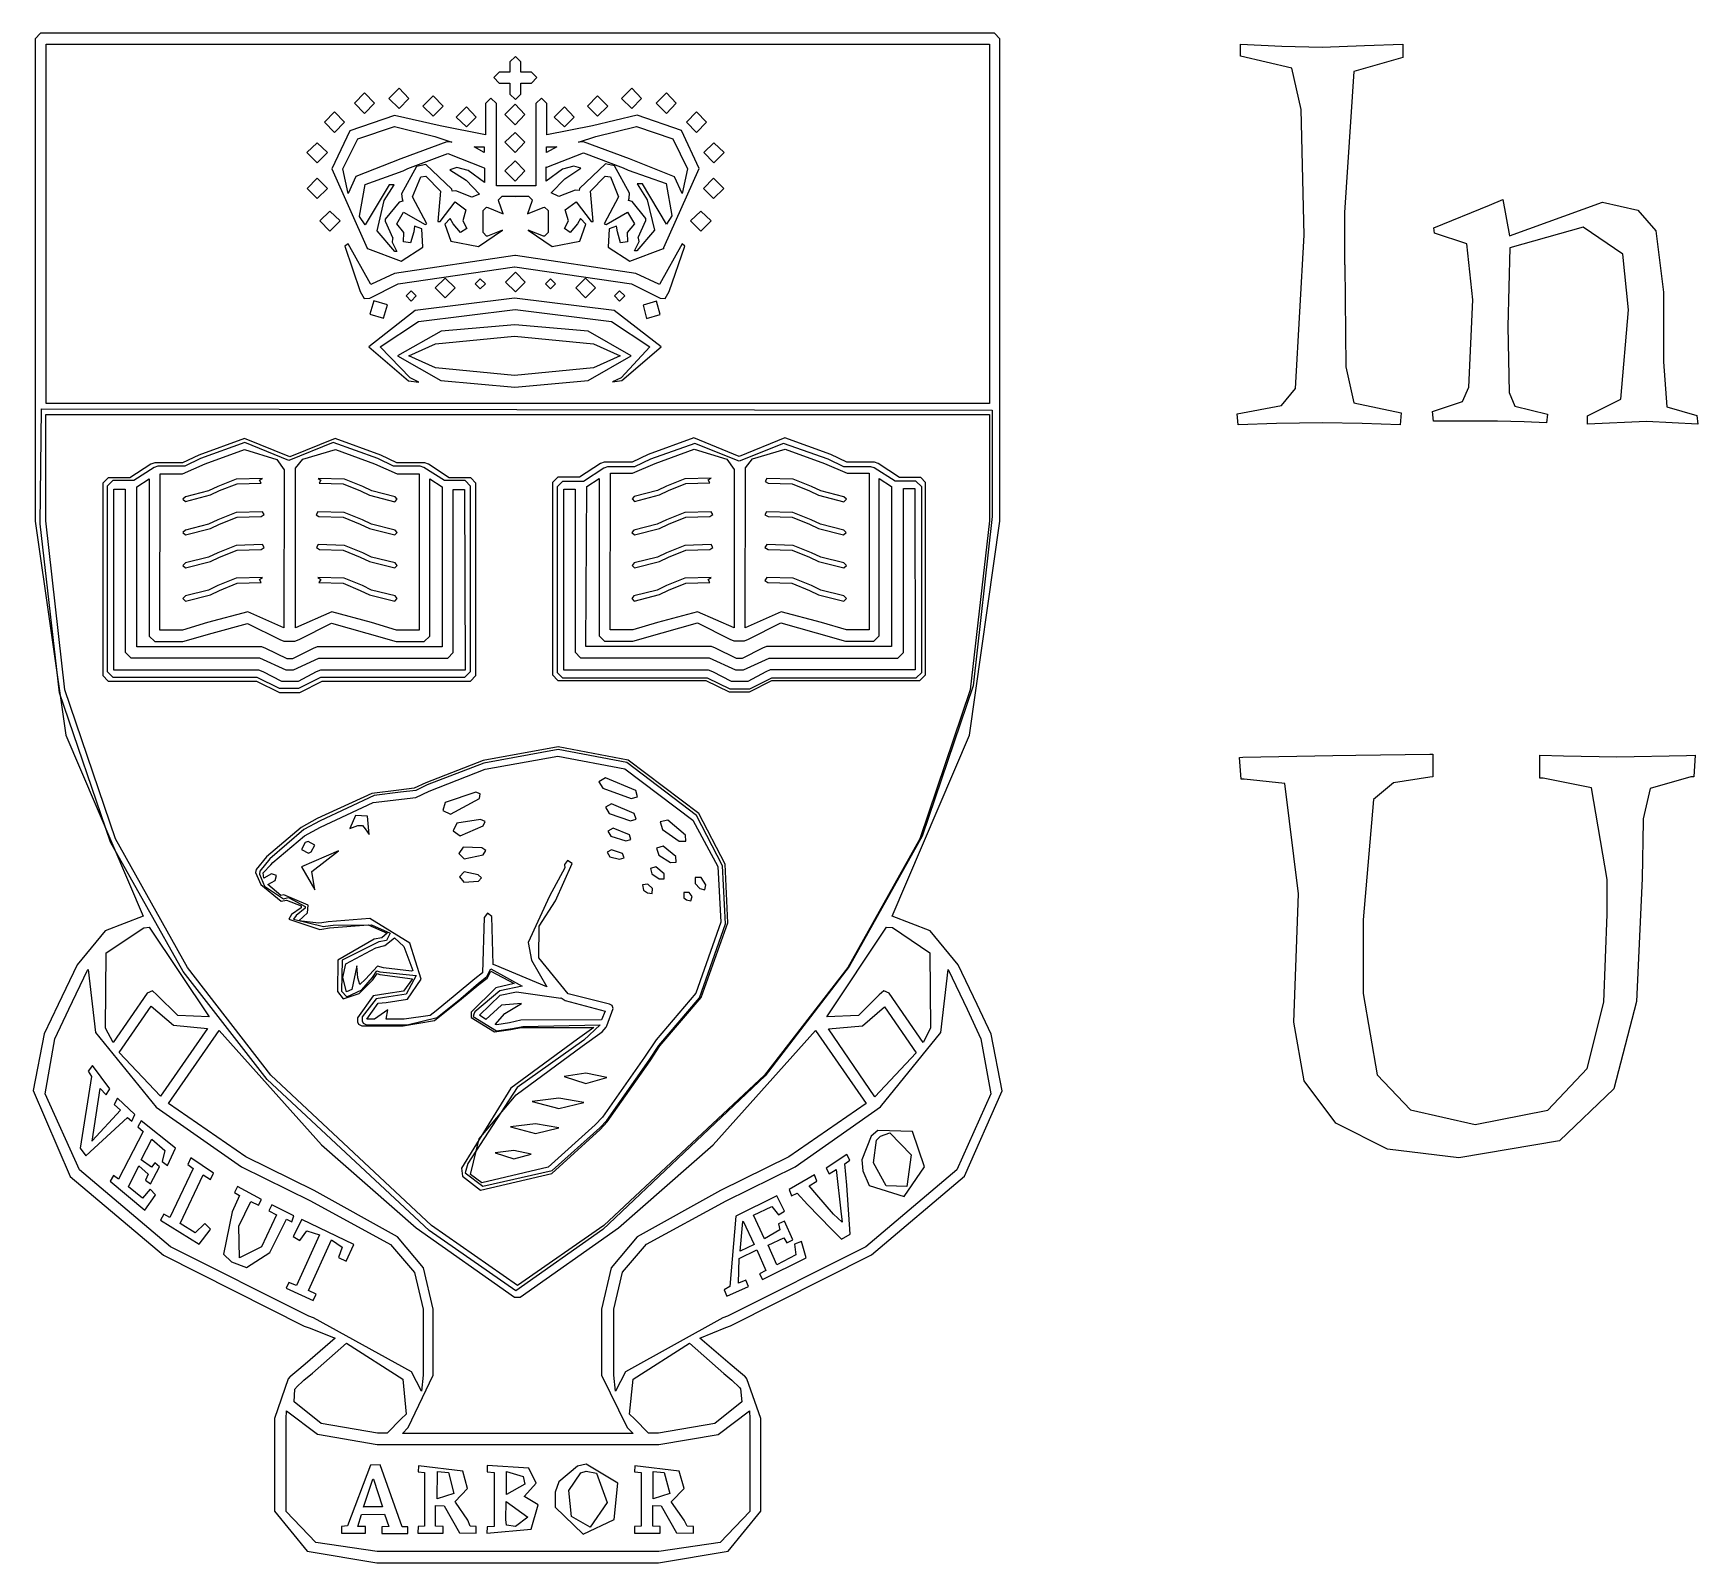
# Model space of a CAD drawing. Extents: x 0.2 to 81, y 0.5 to 18.6.
# Drawn here: x 0.19 to 13.23, y 0.48 to 12.46 of the extents above; entities that cross this region are included whole.
import ezdxf

# ---------------------------------------------------------------- set-up
doc = ezdxf.new("R2010")
doc.units = 0

msp = doc.modelspace()

# ---------------------------------------------------------------- linework, layer by layer
at = {"layer": 'Layer 1', "color": 7}
for points in [[(7.698572, 4.621231), (7.589563, 4.85327), (7.440603, 5.162832), (7.219875, 5.429763), (6.921756, 5.544096), (7.52818, 6.963849), (7.767099, 8.639188), (7.767099, 12.41955), (7.724236, 12.462412), (3.990176, 12.462412), (3.987266, 12.462412), (0.250031, 12.462412), (0.207168, 12.41955), (0.207168, 8.639453), (0.446087, 6.962823), (1.052511, 5.544361), (0.755947, 5.430028), (0.536574, 5.163097), (0.387614, 4.853535), (0.278606, 4.624141), (0.192319, 4.179245), (0.48207, 3.506542), (1.213278, 2.888245), (2.31616, 2.33444), (2.353466, 2.320152), (2.55693, 2.239984), (2.32198, 2.036519), (2.256364, 1.981751), (2.210591, 1.941534), (2.20477, 1.938624), (2.190483, 1.921426), (2.081474, 1.608953), (2.081474, 0.883996), (2.337657, 0.570167), (2.883955, 0.479978), (5.090842, 0.479978), (5.637139, 0.570267), (5.893322, 0.883996), (5.893322, 1.608953), (5.784314, 1.921426), (5.770026, 1.938624), (5.764205, 1.941534), (5.718432, 1.981751), (5.652551, 2.036255), (5.414691, 2.239719), (5.618155, 2.322798), (5.655462, 2.337086), (6.759533, 2.893074), (7.489551, 3.509188), (7.784363, 4.17812), (7.698572, 4.621231), (7.698572, 4.621231)], [(0.293158, 12.376423), (7.684284, 12.376423), (7.684284, 9.562054), (0.293158, 9.562054), (0.293158, 12.376423), (0.293158, 12.376423)], [(3.843862, 12.072682), (3.926941, 12.072682), (3.926941, 11.986692), (3.969803, 11.94383), (4.012666, 11.986692), (4.012666, 12.072682), (4.095745, 12.072682), (4.138607, 12.115544), (4.095745, 12.158407), (4.012666, 12.158407), (4.012666, 12.238575), (3.969803, 12.281438), (3.926941, 12.238575), (3.926941, 12.158407), (3.843862, 12.158407), (3.800999, 12.115544), (3.843862, 12.072682), (3.843862, 12.072682)], [(10.470078, 10.648431), (10.478545, 9.848862), (10.539002, 9.567279), (10.911403, 9.487706), (10.902936, 9.395895), (10.604751, 9.404362), (10.295189, 9.410183), (9.934033, 9.404362), (9.633202, 9.395895), (9.627382, 9.481885), (9.973357, 9.545286), (10.082994, 9.679528), (10.151785, 10.880471), (10.128766, 11.866307), (10.054319, 12.189131), (9.653046, 12.281967), (9.653046, 12.376423), (9.976896, 12.362136), (10.292279, 12.353669), (10.624595, 12.367956), (10.925426, 12.376423), (10.925426, 12.273236), (10.541516, 12.164227), (10.466903, 11.058006), (10.466903, 10.648167), (10.470078, 10.648431), (10.470078, 10.648431)], [(3.058844, 11.872128), (3.136102, 11.952296), (3.058844, 12.032465), (2.978675, 11.952296), (3.058844, 11.872128), (3.058844, 11.872128)], [(4.881556, 11.872128), (4.958815, 11.952296), (4.881556, 12.032465), (4.801388, 11.952296), (4.881556, 11.872128), (4.881556, 11.872128)], [(2.809342, 10.780194), (2.809342, 10.780194), (2.812253, 10.774373), (2.812253, 10.777283), (3.076042, 10.677006), (3.24511, 10.786015), (3.236644, 10.929419), (3.179229, 10.952437), (3.173409, 10.906664), (3.147744, 10.820675), (3.09324, 10.829142), (3.09615, 10.900844), (3.039926, 10.97033), (3.09324, 11.061445), (3.262308, 10.964079), (3.276596, 10.9699), (3.164942, 11.182095), (3.227913, 11.336876), (3.268129, 11.342697), (3.382694, 11.225222), (3.362585, 10.987362), (3.379783, 10.987362), (3.497258, 11.142143), (3.582156, 11.078379), (3.557318, 10.993183), (3.588804, 10.933123), (3.540121, 10.901637), (3.482706, 10.970429), (3.459687, 11.010646), (3.416825, 10.967783), (3.465508, 10.83311), (3.68035, 10.792894), (3.869526, 10.9191), (3.752052, 10.873327), (3.743585, 10.873327), (3.71792, 10.901902), (3.71792, 11.073881), (3.743585, 11.099545), (3.754962, 11.096635), (3.875347, 11.047952), (3.840951, 11.145318), (3.838041, 11.156695), (3.866616, 11.18527), (3.969803, 11.18527), (4.072991, 11.18527), (4.101566, 11.156695), (4.098655, 11.145318), (4.064259, 11.047952), (4.187555, 11.096635), (4.198932, 11.099545), (4.227507, 11.073881), (4.227507, 10.901902), (4.198932, 10.873327), (4.190466, 10.873327), (4.07008, 10.9191), (4.259257, 10.792894), (4.474099, 10.83311), (4.522782, 10.967783), (4.479919, 11.010646), (4.456901, 10.970429), (4.399486, 10.901637), (4.353713, 10.933123), (4.385199, 10.993183), (4.36046, 11.078478), (4.445259, 11.142143), (4.562734, 10.987362), (4.579932, 10.987362), (4.559823, 11.225222), (4.674388, 11.342697), (4.714604, 11.336876), (4.777575, 11.182095), (4.665921, 10.9699), (4.680209, 10.964079), (4.849277, 11.061445), (4.903682, 10.969338), (4.846367, 10.900844), (4.849277, 10.829142), (4.794773, 10.820675), (4.769109, 10.906664), (4.763288, 10.952437), (4.705873, 10.929419), (4.697407, 10.786015), (4.866475, 10.677006), (5.130264, 10.777283), (5.130264, 10.774373), (5.133175, 10.780194), (5.133175, 10.783104), (5.411252, 11.402228), (5.271882, 11.700579), (4.924154, 11.820534), (4.57464, 11.737455), (4.216395, 11.665753), (4.216395, 11.912344), (4.173532, 11.955207), (4.13067, 11.912344), (4.13067, 11.267556), (3.821108, 11.267556), (3.821108, 11.912344), (3.778245, 11.955207), (3.735383, 11.912344), (3.735383, 11.665753), (3.380048, 11.737455), (3.021802, 11.817624), (2.67252, 11.697668), (2.531795, 11.399318), (2.809342, 10.780194), (2.809342, 10.780194)], [(2.786588, 11.834822), (2.866757, 11.91499), (2.786588, 11.995159), (2.70933, 11.91499), (2.786588, 11.834822), (2.786588, 11.834822)], [(3.325279, 11.812067), (3.405448, 11.892236), (3.325279, 11.972405), (3.24511, 11.892236), (3.325279, 11.812067), (3.325279, 11.812067)], [(3.586158, 11.728724), (3.663416, 11.805982), (3.586158, 11.886151), (3.505989, 11.805982), (3.586158, 11.728724), (3.586158, 11.728724)], [(3.967158, 11.906524), (3.886989, 11.826355), (3.967158, 11.746186), (4.044416, 11.826355), (3.967158, 11.906524), (3.967158, 11.906524)], [(4.354242, 11.728724), (4.431501, 11.805982), (4.354242, 11.886151), (4.274074, 11.805982), (4.354242, 11.728724), (4.354242, 11.728724)], [(4.614857, 11.812067), (4.695025, 11.892236), (4.614857, 11.972405), (4.534688, 11.892236), (4.614857, 11.812067), (4.614857, 11.812067)], [(5.153812, 11.834822), (5.23107, 11.91499), (5.153812, 11.995159), (5.073644, 11.91499), (5.153812, 11.834822), (5.153812, 11.834822)], [(2.551374, 11.685861), (2.631543, 11.76603), (2.551374, 11.846199), (2.474116, 11.76603), (2.551374, 11.685861), (2.551374, 11.685861)], [(5.388762, 11.685861), (5.468931, 11.76603), (5.388762, 11.846199), (5.311504, 11.76603), (5.388762, 11.685861), (5.388762, 11.685861)], [(3.021538, 11.731634), (3.339567, 11.654376), (3.471329, 11.608603), (3.434023, 11.611514), (3.072867, 11.479751), (2.720442, 11.339258), (2.660382, 11.207495), (2.61752, 11.399583), (2.734498, 11.63645), (3.021538, 11.731634), (3.021538, 11.731634)], [(3.967158, 11.685861), (3.886989, 11.608603), (3.967158, 11.528434), (4.044416, 11.608603), (3.967158, 11.685861), (3.967158, 11.685861)], [(4.600569, 11.654376), (4.918598, 11.731634), (5.205174, 11.636318), (5.319706, 11.399318), (5.276843, 11.207231), (5.216783, 11.338993), (4.864358, 11.479487), (4.503203, 11.611249), (4.465896, 11.608339), (4.600569, 11.654376), (4.600569, 11.654376)], [(2.416701, 11.448001), (2.49687, 11.52817), (2.416701, 11.605428), (2.336532, 11.52817), (2.416701, 11.448001), (2.416701, 11.448001)], [(3.62902, 11.178656), (3.502814, 11.227339), (3.474239, 11.224429), (3.471329, 11.241627), (3.267865, 11.433714), (3.196163, 11.419426), (3.078688, 11.204585), (3.081598, 11.164368), (3.087419, 11.14717), (3.058844, 11.138704), (2.949836, 11.006941), (2.949836, 10.989743), (3.009896, 10.857981), (3.006986, 10.85216), (3.004075, 10.826496), (3.041382, 10.751883), (3.024184, 10.751883), (2.886601, 10.915131), (2.941038, 11.153653), (3.021273, 11.276287), (2.981057, 11.276287), (2.79188, 10.960904), (2.749017, 11.026785), (2.749017, 11.029696), (2.79188, 11.278933), (3.090065, 11.38503), (3.127371, 11.402228), (3.439844, 11.519703), (3.726387, 11.408049), (3.729297, 11.405139), (3.729297, 11.293485), (3.600445, 11.387941), (3.511546, 11.41096), (3.457041, 11.393762), (3.583248, 11.310683), (3.689345, 11.201674), (3.62902, 11.178656), (3.62902, 11.178656)], [(3.726387, 11.573943), (3.726387, 11.52817), (3.646218, 11.573943), (3.726387, 11.573943), (3.726387, 11.573943)], [(4.216659, 11.413605), (4.503203, 11.525259), (4.815675, 11.407785), (4.852981, 11.390587), (5.151166, 11.284489), (5.196939, 11.035252), (5.196939, 11.032341), (5.154077, 10.96646), (4.9649, 11.281843), (4.924683, 11.281843), (5.003827, 11.158217), (5.059356, 10.920687), (4.921773, 10.75744), (4.904575, 10.75744), (4.938971, 10.832052), (4.93606, 10.857717), (4.93315, 10.863537), (4.99321, 10.9953), (4.99321, 11.012498), (4.884202, 11.14426), (4.855627, 11.152727), (4.861448, 11.169925), (4.864358, 11.210141), (4.746884, 11.424983), (4.675182, 11.43927), (4.471717, 11.247183), (4.468807, 11.229985), (4.437321, 11.232895), (4.311115, 11.184212), (4.251055, 11.212787), (4.357153, 11.321795), (4.483359, 11.404874), (4.428855, 11.422072), (4.339955, 11.399053), (4.211103, 11.304597), (4.211103, 11.416251), (4.216659, 11.413605), (4.216659, 11.413605)], [(4.213749, 11.573943), (4.293918, 11.573943), (4.213749, 11.52817), (4.213749, 11.573943), (4.213749, 11.573943)], [(5.526345, 11.448001), (5.606514, 11.52817), (5.526345, 11.605428), (5.446176, 11.52817), (5.526345, 11.448001), (5.526345, 11.448001)], [(3.967158, 11.462289), (3.886989, 11.38503), (3.967158, 11.304862), (4.044416, 11.38503), (3.967158, 11.462289), (3.967158, 11.462289)], [(2.497134, 11.247447), (2.416966, 11.327616), (2.339707, 11.247447), (2.416966, 11.167279), (2.497134, 11.247447), (2.497134, 11.247447)], [(5.523435, 11.327616), (5.443266, 11.247447), (5.523435, 11.167279), (5.603603, 11.247447), (5.523435, 11.327616), (5.523435, 11.327616)], [(3.970068, 11.175745), (3.970068, 11.175745), (3.970068, 11.175745), (3.970068, 11.175745)], [(11.748279, 10.16398), (11.756746, 9.648043), (11.802882, 9.540887), (12.057576, 9.478975), (12.04911, 9.410183), (11.87422, 9.41865), (11.664935, 9.42447), (11.163286, 9.42447), (11.157465, 9.499083), (11.391753, 9.577862), (11.441098, 9.69117), (11.472583, 10.373265), (11.426348, 10.81287), (11.171753, 10.897669), (11.165932, 10.937885), (11.604346, 11.115685), (11.707533, 11.161458), (11.759127, 10.874914), (12.489905, 11.138704), (12.764931, 11.076899), (12.90616, 10.915131), (12.965625, 10.43359), (12.965625, 9.889078), (12.9942, 9.536654), (13.22915, 9.467862), (13.234971, 9.39907), (12.833863, 9.422089), (12.37243, 9.39907), (12.37243, 9.464952), (12.633309, 9.596714), (12.693369, 10.296007), (12.648953, 10.732668), (12.338034, 10.943706), (11.762037, 10.780458), (11.748279, 10.16398), (11.748279, 10.16398)], [(2.516978, 11.069648), (2.436809, 10.992389), (2.516978, 10.912221), (2.597147, 10.992389), (2.516978, 11.069648), (2.516978, 11.069648)], [(5.423158, 11.069648), (5.342989, 10.992389), (5.423158, 10.912221), (5.503326, 10.992389), (5.423158, 11.069648), (5.423158, 11.069648)], [(5.276843, 10.811679), (5.101954, 10.499207), (5.099044, 10.493386), (5.093223, 10.496296), (4.912777, 10.579375), (3.969803, 10.722779), (3.966893, 10.722779), (3.023919, 10.579375), (2.843474, 10.496296), (2.837653, 10.493386), (2.834742, 10.499207), (2.659853, 10.811679), (2.634188, 10.794481), (2.754574, 10.439146), (2.786059, 10.384642), (2.828921, 10.387553), (3.052494, 10.499207), (3.963983, 10.633879), (3.966893, 10.633879), (4.881027, 10.499207), (5.1046, 10.387553), (5.144816, 10.384642), (5.176302, 10.439146), (5.296687, 10.794481), (5.276843, 10.811679), (5.276843, 10.811679)], [(4.047591, 10.513759), (3.970332, 10.591017), (3.893074, 10.513759), (3.970332, 10.4365), (4.047591, 10.513759), (4.047591, 10.513759)], [(3.193517, 10.40475), (3.1533, 10.444967), (3.113084, 10.40475), (3.1533, 10.364534), (3.193517, 10.40475), (3.193517, 10.40475)], [(3.497258, 10.467721), (3.42, 10.544979), (3.342742, 10.467721), (3.42, 10.390463), (3.497258, 10.467721), (3.497258, 10.467721)], [(3.735118, 10.499471), (3.694902, 10.539688), (3.654685, 10.499471), (3.694902, 10.459255), (3.735118, 10.499471), (3.735118, 10.499471)], [(4.285451, 10.499471), (4.245234, 10.539688), (4.205018, 10.499471), (4.245234, 10.459255), (4.285451, 10.499471), (4.285451, 10.499471)], [(4.597659, 10.467721), (4.520401, 10.544979), (4.443142, 10.467721), (4.520401, 10.390463), (4.597659, 10.467721), (4.597659, 10.467721)], [(4.827052, 10.40475), (4.786836, 10.444967), (4.746619, 10.40475), (4.786836, 10.364534), (4.827052, 10.40475), (4.827052, 10.40475)], [(3.964247, 10.387553), (3.184025, 10.290484), (2.820719, 10.006288), (3.133192, 9.739853), (3.213361, 9.728476), (3.144569, 9.762872), (2.909619, 10.006553), (3.211575, 10.204329), (3.967158, 10.298917), (4.72274, 10.204329), (5.024696, 10.006553), (4.798213, 9.762872), (4.732332, 9.731387), (4.804034, 9.742764), (5.113596, 10.006553), (4.744205, 10.289425), (3.964247, 10.387553), (3.964247, 10.387553)], [(2.935548, 10.229861), (2.967034, 10.335959), (2.860936, 10.367444), (2.829451, 10.261346), (2.935548, 10.229861), (2.935548, 10.229861)], [(5.076289, 10.364534), (4.970192, 10.333048), (4.998767, 10.226951), (5.104864, 10.258436), (5.076289, 10.364534), (5.076289, 10.364534)], [(4.878646, 9.934851), (4.539748, 10.128724), (3.964512, 10.178532), (3.38782, 10.128724), (3.047467, 9.934851), (3.386729, 9.740978), (3.964512, 9.69117), (4.539748, 9.740978), (4.878646, 9.934851), (4.878646, 9.934851)], [(3.964247, 9.78007), (3.344891, 9.840296), (3.136102, 9.934851), (3.344991, 10.029406), (3.964247, 10.089632), (4.583504, 10.029406), (4.792392, 9.934851), (4.582511, 9.840296), (3.964247, 9.78007), (3.964247, 9.78007)], [(0.255852, 9.519191), (7.707303, 9.510725), (7.707303, 8.676759), (7.556361, 7.349544), (7.156445, 6.172696), (6.586921, 5.15229), (5.927155, 4.294405), (4.654358, 3.090502), (3.972978, 2.609606), (3.294079, 3.081531), (2.024159, 4.265697), (1.365701, 5.113042), (0.797251, 6.124252), (0.39806, 7.294597), (0.247385, 8.619344), (0.255852, 9.519191), (0.255852, 9.519191)], [(0.293158, 9.476329), (7.684284, 9.476329), (7.684284, 8.642363), (7.534945, 7.318468), (7.139255, 6.150372), (6.575707, 5.142339), (5.92279, 4.298638), (4.662816, 3.121293), (3.987266, 2.652469), (3.312831, 3.121293), (2.052734, 4.298638), (1.399523, 5.142339), (0.835648, 6.150372), (0.439695, 7.318468), (0.290248, 8.642363), (0.290248, 9.476329), (0.293158, 9.476329), (0.293158, 9.476329)], [(3.620554, 8.9805), (3.451485, 8.9805), (3.288238, 9.086598), (3.259663, 9.097975), (3.041911, 9.097975), (2.915705, 9.158035), (2.557459, 9.286887), (2.202124, 9.143483), (1.846789, 9.286887), (1.488544, 9.158035), (1.362338, 9.097975), (1.144321, 9.097975), (1.112836, 9.086598), (0.949588, 8.9805), (0.780255, 8.9805), (0.737393, 8.937638), (0.737393, 7.430044), (0.780255, 7.387181), (1.940981, 7.387181), (2.121426, 7.298281), (2.282028, 7.298281), (2.456918, 7.387181), (3.617643, 7.387181), (3.660506, 7.430044), (3.660506, 8.937638), (3.620554, 8.9805), (3.620554, 8.9805)], [(7.148503, 8.983146), (6.979435, 8.983146), (6.813277, 9.092154), (6.813277, 9.092154), (6.784702, 9.103531), (6.56695, 9.103531), (6.440744, 9.163592), (6.082499, 9.292444), (5.724253, 9.146394), (5.368918, 9.292444), (5.010673, 9.163592), (4.884467, 9.103531), (4.666715, 9.103531), (4.63814, 9.092154), (4.471982, 8.986056), (4.302913, 8.986056), (4.260051, 8.943194), (4.260051, 7.4356), (4.302913, 7.392738), (5.463639, 7.392738), (5.644085, 7.303838), (5.804686, 7.303838), (5.979576, 7.392738), (7.140301, 7.392738), (7.183164, 7.4356), (7.183164, 8.943194), (7.148503, 8.983146), (7.148503, 8.983146)], [(3.577427, 8.957481), (3.414179, 8.957481), (3.253577, 9.060669), (3.225002, 9.072046), (3.015717, 9.072046), (2.892421, 9.132106), (2.542907, 9.255402), (2.196039, 9.114908), (1.849171, 9.255402), (1.502302, 9.132106), (1.379007, 9.072046), (1.16734, 9.072046), (1.138765, 9.060669), (0.981074, 8.957481), (0.814651, 8.957481), (0.771789, 8.914619), (0.771789, 7.461529), (0.814651, 7.418667), (1.943891, 7.418667), (2.118781, 7.332677), (2.273562, 7.332677), (2.445541, 7.418667), (3.574781, 7.418667), (3.617643, 7.461529), (3.617643, 8.914619), (3.577427, 8.957481), (3.577427, 8.957481)], [(1.187184, 9.011986), (1.362073, 9.011986), (1.539873, 9.089244), (1.846525, 9.200898), (2.101682, 9.124235), (2.158997, 9.043206), (2.156087, 7.805222), (1.872454, 7.928518), (1.557071, 7.845439), (1.362073, 7.785379), (1.184274, 7.785379), (1.187184, 9.011986), (1.187184, 9.011986)], [(2.247633, 9.054848), (2.303856, 9.12569), (2.560105, 9.200898), (2.866757, 9.089244), (3.044557, 9.011986), (3.216536, 9.011986), (3.216536, 7.785379), (3.038736, 7.785379), (2.843738, 7.845439), (2.531266, 7.928518), (2.247633, 7.805222), (2.247633, 9.054848), (2.247633, 9.054848)], [(7.108287, 8.954571), (6.945039, 8.954571), (6.781791, 9.057758), (6.781791, 9.057758), (6.756127, 9.066225), (6.543931, 9.066225), (6.420636, 9.126285), (6.071122, 9.249581), (5.724253, 9.109088), (5.377385, 9.249581), (5.027871, 9.126285), (4.904575, 9.066225), (4.69238, 9.066225), (4.663805, 9.054848), (4.503203, 8.951661), (4.339955, 8.951661), (4.297093, 8.908798), (4.297093, 7.455708), (4.339955, 7.412846), (5.472106, 7.412846), (5.649905, 7.326856), (5.807597, 7.326856), (5.979576, 7.412846), (7.111726, 7.412846), (7.154589, 7.455708), (7.154589, 8.908798), (7.108287, 8.954571), (7.108287, 8.954571)], [(4.715134, 9.014896), (4.887113, 9.014896), (5.064912, 9.092154), (5.371564, 9.203808), (5.627713, 9.127145), (5.684037, 9.046117), (5.684037, 7.805223), (5.397493, 7.928518), (5.085021, 7.845439), (4.890023, 7.788025), (4.712223, 7.788025), (4.715134, 9.014896), (4.715134, 9.014896)], [(5.772672, 9.057758), (5.828896, 9.128601), (6.085144, 9.203808), (6.391796, 9.092154), (6.569596, 9.014896), (6.741575, 9.014896), (6.741575, 7.788289), (6.563775, 7.788289), (6.368777, 7.845704), (6.053394, 7.928783), (5.769761, 7.805487), (5.772672, 9.057758), (5.772672, 9.057758)], [(3.577427, 7.472906), (2.44263, 7.472906), (2.408234, 7.458619), (2.267741, 7.384006), (2.138889, 7.384006), (1.992839, 7.458619), (1.958443, 7.472906), (0.823647, 7.472906), (0.823647, 8.8916), (0.912547, 8.8916), (0.912547, 7.6134), (0.955409, 7.570537), (1.964264, 7.570537), (2.170639, 7.476081), (2.230435, 7.476081), (2.430989, 7.567892), (3.439844, 7.567892), (3.482706, 7.610754), (3.482706, 8.888954), (3.571606, 8.888954), (3.577427, 7.472906), (3.577427, 7.472906)], [(1.003828, 8.908798), (1.101194, 8.971769), (1.101194, 7.739341), (1.144057, 7.696479), (1.364719, 7.696479), (1.594113, 7.76236), (1.872189, 7.839618), (2.124337, 7.713412), (2.156087, 7.699389), (2.198949, 7.699389), (2.198949, 7.699389), (2.198949, 7.699389), (2.241812, 7.699389), (2.276208, 7.713677), (2.528355, 7.839883), (2.806432, 7.762625), (3.035825, 7.696743), (3.256488, 7.696743), (3.29935, 7.739606), (3.29935, 8.972034), (3.396717, 8.909063), (3.396717, 7.656527), (2.416701, 7.656527), (2.385216, 7.642239), (2.224614, 7.562071), (2.181751, 7.562071), (2.015593, 7.642239), (1.984108, 7.656527), (1.004092, 7.656527), (1.003828, 8.908798), (1.003828, 8.908798)], [(1.385092, 8.794234), (1.58009, 8.845827), (1.651792, 8.880223), (1.789375, 8.931817), (1.978552, 8.937638), (1.964264, 8.960656), (1.987283, 8.974944), (1.780908, 8.969123), (1.637504, 8.911709), (1.565802, 8.877313), (1.385357, 8.83154), (1.365248, 8.811432), (1.385092, 8.794234), (1.385092, 8.794234)], [(2.445541, 8.960392), (2.431253, 8.937373), (2.62043, 8.931552), (2.755103, 8.877048), (2.826805, 8.842652), (3.024448, 8.791059), (3.044557, 8.811167), (3.027359, 8.831275), (2.844003, 8.877048), (2.775211, 8.911444), (2.631807, 8.968859), (2.425432, 8.974679), (2.445541, 8.960392), (2.445541, 8.960392)], [(7.102466, 7.475817), (5.96767, 7.475817), (5.933274, 7.458619), (5.79278, 7.384006), (5.663928, 7.384006), (5.517878, 7.458619), (5.483483, 7.472906), (4.348686, 7.472906), (4.348686, 8.8916), (4.437586, 8.8916), (4.437586, 7.6134), (4.480449, 7.570537), (5.489304, 7.570537), (5.695678, 7.476081), (5.758649, 7.476081), (5.959203, 7.567892), (6.968058, 7.567892), (7.01092, 7.610754), (7.01092, 8.894775), (7.09982, 8.894775), (7.102466, 7.475817), (7.102466, 7.475817)], [(4.528867, 8.911709), (4.626234, 8.974679), (4.626234, 7.742252), (4.669096, 7.699389), (4.889758, 7.699389), (5.119152, 7.76527), (5.397229, 7.842529), (5.649376, 7.716323), (5.680862, 7.702035), (5.723724, 7.702035), (5.723724, 7.702035), (5.723724, 7.702035), (5.766586, 7.702035), (5.798072, 7.716323), (6.050219, 7.842529), (6.328296, 7.76527), (6.55769, 7.699389), (6.778352, 7.699389), (6.821214, 7.742252), (6.821214, 8.974679), (6.918581, 8.911709), (6.918581, 7.659173), (5.938565, 7.659173), (5.90708, 7.644885), (5.746478, 7.564717), (5.703616, 7.564717), (5.537458, 7.644885), (5.505972, 7.659173), (4.523046, 7.659173), (4.528867, 8.911709), (4.528867, 8.911709)], [(4.90431, 8.794234), (5.099308, 8.845827), (5.17101, 8.880223), (5.305683, 8.934727), (5.49486, 8.940548), (5.480572, 8.963567), (5.503591, 8.977854), (5.297216, 8.972034), (5.153812, 8.914619), (5.085021, 8.880223), (4.901665, 8.83445), (4.884467, 8.814342), (4.90431, 8.794234), (4.90431, 8.794234)], [(5.950472, 8.937373), (6.139649, 8.931552), (6.274321, 8.877048), (6.346023, 8.842652), (6.543667, 8.791059), (6.563775, 8.811167), (6.543667, 8.831275), (6.363221, 8.877048), (6.291519, 8.911444), (6.148115, 8.968859), (5.94174, 8.974679), (5.927453, 8.951661), (5.950472, 8.937373), (5.950472, 8.937373)], [(1.385092, 8.533355), (1.58009, 8.582038), (1.651792, 8.616434), (1.789375, 8.670938), (1.978552, 8.676759), (2.00157, 8.691046), (1.987283, 8.714065), (1.780908, 8.708244), (1.637504, 8.65083), (1.565802, 8.616434), (1.385357, 8.570661), (1.365248, 8.550553), (1.385092, 8.533355), (1.385092, 8.533355)], [(2.430989, 8.676494), (2.620165, 8.670673), (2.754838, 8.616169), (2.82654, 8.581774), (3.024184, 8.53309), (3.044292, 8.550288), (3.027094, 8.570397), (2.843738, 8.616169), (2.772036, 8.650565), (2.628632, 8.70798), (2.422257, 8.713801), (2.40797, 8.690782), (2.430989, 8.676494), (2.430989, 8.676494)], [(4.90431, 8.533355), (5.099308, 8.582038), (5.17101, 8.616434), (5.305683, 8.670938), (5.49486, 8.676759), (5.517878, 8.691046), (5.503591, 8.714065), (5.297216, 8.708244), (5.153812, 8.65083), (5.08211, 8.616434), (4.898754, 8.570661), (4.881556, 8.550553), (4.90431, 8.533355), (4.90431, 8.533355)], [(5.950472, 8.676494), (6.139649, 8.670673), (6.274321, 8.616169), (6.346023, 8.581774), (6.541021, 8.53309), (6.561129, 8.550288), (6.543931, 8.570397), (6.360575, 8.616169), (6.288873, 8.650565), (6.145469, 8.70798), (5.939095, 8.713801), (5.924807, 8.690782), (5.950472, 8.676494), (5.950472, 8.676494)], [(1.385092, 8.275386), (1.58009, 8.32407), (1.651792, 8.358466), (1.789375, 8.41297), (1.978552, 8.41879), (2.00157, 8.433078), (1.987283, 8.456097), (1.780908, 8.450276), (1.637504, 8.392861), (1.565802, 8.358466), (1.385357, 8.312693), (1.365248, 8.292584), (1.385092, 8.275386), (1.385092, 8.275386)], [(2.620165, 8.41297), (2.754838, 8.358466), (2.82654, 8.32407), (3.024184, 8.275386), (3.044292, 8.292584), (3.027094, 8.312693), (2.843738, 8.358466), (2.774947, 8.392861), (2.631543, 8.450276), (2.425168, 8.456097), (2.41088, 8.433078), (2.433899, 8.41879), (2.620165, 8.41297), (2.620165, 8.41297)], [(4.90431, 8.275386), (5.099308, 8.32407), (5.17101, 8.358466), (5.305683, 8.41297), (5.49486, 8.41879), (5.517878, 8.433078), (5.503591, 8.456097), (5.297216, 8.450276), (5.153812, 8.392861), (5.085021, 8.358466), (4.901665, 8.312693), (4.884467, 8.292584), (4.90431, 8.275386), (4.90431, 8.275386)], [(5.950472, 8.41879), (6.139649, 8.41297), (6.274321, 8.358466), (6.346023, 8.32407), (6.543667, 8.275386), (6.563775, 8.292584), (6.543667, 8.312693), (6.363221, 8.358466), (6.291519, 8.392861), (6.148115, 8.450276), (5.94174, 8.456097), (5.924543, 8.433078), (5.950472, 8.41879), (5.950472, 8.41879)], [(1.385092, 8.014508), (1.58009, 8.063191), (1.651792, 8.097587), (1.789375, 8.155001), (1.978552, 8.160822), (1.964264, 8.183841), (1.987283, 8.198128), (1.780908, 8.192307), (1.637504, 8.134893), (1.565802, 8.100497), (1.385357, 8.054724), (1.365248, 8.034616), (1.385092, 8.014508), (1.385092, 8.014508)], [(2.754838, 8.097587), (2.82654, 8.063191), (3.024184, 8.014508), (3.044292, 8.034616), (3.027094, 8.054724), (2.843738, 8.100497), (2.772036, 8.134893), (2.628632, 8.192307), (2.422257, 8.198128), (2.445276, 8.183841), (2.430989, 8.160822), (2.620165, 8.155001), (2.754838, 8.097587), (2.754838, 8.097587)], [(5.099308, 8.066101), (5.17101, 8.100497), (5.305683, 8.155001), (5.49486, 8.160822), (5.480572, 8.183841), (5.503591, 8.198128), (5.297216, 8.192307), (5.153812, 8.134893), (5.08211, 8.100497), (4.898754, 8.054724), (4.881556, 8.034616), (4.901665, 8.014508), (5.099308, 8.066101), (5.099308, 8.066101)], [(6.274321, 8.097587), (6.346023, 8.063191), (6.543667, 8.014508), (6.563775, 8.034616), (6.543667, 8.054724), (6.363221, 8.100497), (6.291519, 8.134893), (6.148115, 8.192307), (5.94174, 8.198128), (5.924543, 8.17511), (5.947561, 8.160822), (6.136738, 8.155001), (6.274321, 8.097587), (6.274321, 8.097587)], [(5.40887, 6.349487), (4.853329, 6.768272), (4.306617, 6.873229), (3.71792, 6.765147), (3.267865, 6.590257), (3.176054, 6.547395), (3.055669, 6.533107), (2.846384, 6.507443), (2.416437, 6.309799), (2.29023, 6.241008), (2.020885, 6.008969), (1.937806, 5.911602), (1.934895, 5.888583), (1.975112, 5.794127), (2.135714, 5.662365), (2.175931, 5.670831), (2.290495, 5.625059), (2.290495, 5.610771), (2.215883, 5.559177), (2.195774, 5.521871), (2.436545, 5.441703), (2.453743, 5.444613), (2.513803, 5.45308), (2.817544, 5.478744), (2.966505, 5.412863), (2.923642, 5.375557), (2.863582, 5.36418), (2.579949, 5.200932), (2.577038, 4.954341), (2.619901, 4.896926), (2.746107, 4.939789), (2.852205, 5.045886), (2.886601, 5.09748), (2.906709, 5.089013), (3.164677, 5.054618), (3.092975, 4.957251), (2.955392, 4.937143), (2.855115, 4.919945), (2.731819, 4.747966), (2.731819, 4.716481), (2.740286, 4.699283), (2.765951, 4.684995), (3.052494, 4.684995), (3.0898, 4.684995), (3.336392, 4.727858), (3.379254, 4.762253), (3.531125, 4.885549), (3.682995, 5.008845), (3.748877, 5.060438), (3.777451, 5.114943), (3.960808, 5.017576), (3.817404, 4.98318), (3.622406, 4.794003), (3.622406, 4.776805), (3.622406, 4.751141), (3.805762, 4.639487), (3.934614, 4.656685), (4.014782, 4.673883), (4.585223, 4.673883), (4.456371, 4.582072), (3.934878, 4.198162), (3.548058, 3.570572), (3.556525, 3.507601), (3.697018, 3.398593), (4.254792, 3.53009), (4.634171, 3.874313), (4.688675, 3.934373), (5.026812, 4.413004), (5.101425, 4.530479), (5.427027, 4.907708), (5.63456, 5.493296), (5.614286, 5.952249), (5.40887, 6.349487), (5.40887, 6.349487)], [(5.388762, 6.335199), (4.842444, 6.748313), (4.304732, 6.851864), (3.723741, 6.745038), (3.279506, 6.573059), (3.190606, 6.530197), (3.070221, 6.51591), (2.863846, 6.490245), (2.43972, 6.292601), (2.313514, 6.22381), (2.047079, 5.994416), (1.96691, 5.89705), (1.964, 5.874031), (2.004216, 5.779575), (2.153176, 5.682209), (2.193393, 5.690675), (2.322245, 5.621884), (2.322245, 5.607596), (2.253453, 5.550182), (2.230435, 5.521607), (2.465384, 5.464192), (2.482582, 5.467103), (2.542643, 5.475569), (2.843474, 5.47848), (2.989523, 5.412598), (2.960948, 5.355184), (2.900888, 5.343807), (2.611434, 5.200403), (2.608524, 4.956722), (2.64874, 4.913859), (2.766215, 4.968364), (2.849294, 5.06573), (2.88369, 5.117324), (2.906709, 5.108857), (3.193252, 5.080282), (3.113084, 4.934232), (2.978411, 4.914124), (2.878134, 4.896926), (2.769126, 4.756433), (2.769126, 4.724947), (2.777592, 4.707749), (2.803257, 4.693462), (3.084244, 4.693462), (3.12155, 4.693462), (3.3565, 4.750876), (3.399362, 4.785272), (3.542766, 4.899837), (3.68035, 5.020222), (3.746231, 5.071816), (3.777716, 5.131876), (4.024307, 4.997203), (3.849418, 4.959897), (3.651775, 4.796649), (3.643308, 4.776541), (3.640397, 4.759343), (3.820843, 4.647689), (3.947049, 4.664887), (4.027218, 4.682085), (4.6347, 4.693462), (4.505848, 4.573077), (3.984355, 4.203454), (3.597535, 3.607349), (3.577427, 3.535647), (3.71501, 3.429549), (4.259555, 3.553539), (4.632055, 3.888071), (4.686559, 3.945486), (5.018875, 4.418296), (5.093487, 4.53286), (5.413831, 4.905393), (5.617891, 5.4843), (5.592524, 5.940805), (5.388762, 6.335199), (5.388762, 6.335199)], [(5.580849, 5.498323), (5.384198, 4.942335), (5.073644, 4.575458), (4.981833, 4.440785), (4.652163, 3.970886), (4.594748, 3.910825), (4.227904, 3.577649), (3.706279, 3.455213), (3.617379, 3.521095), (3.685773, 3.800197), (3.975624, 4.145775), (4.494471, 4.527039), (4.649252, 4.638693), (4.680738, 4.675999), (4.686559, 4.687376), (4.735242, 4.822049), (4.729421, 4.845068), (4.706402, 4.856445), (4.382553, 4.936614), (4.153159, 5.220247), (4.156731, 5.468161), (4.284922, 5.664481), (4.413774, 5.956846), (4.379378, 5.98251), (4.353713, 5.951025), (4.353713, 5.948114), (4.356624, 5.925096), (4.236238, 5.701523), (4.07008, 5.340367), (4.095745, 5.199874), (4.21613, 4.990589), (3.812112, 5.162567), (3.794914, 5.165478), (3.786447, 5.543832), (3.752052, 5.569496), (3.726387, 5.5351), (3.712099, 5.102243), (3.652039, 5.053559), (3.497258, 4.927353), (3.348298, 4.804058), (3.302525, 4.766751), (3.099061, 4.738176), (3.058844, 4.738176), (2.958567, 4.738176), (2.969944, 4.812789), (2.866757, 4.738176), (2.806696, 4.738176), (2.895596, 4.864382), (2.958567, 4.870203), (3.124725, 4.895868), (3.230823, 5.050649), (3.141923, 5.334282), (2.829451, 5.526369), (2.502691, 5.500705), (2.454007, 5.492238), (2.428343, 5.489328), (2.273562, 5.509436), (2.342353, 5.572407), (2.345264, 5.632467), (2.156087, 5.712636), (2.133068, 5.706815), (2.029881, 5.792804), (2.087295, 5.82429), (2.098672, 5.864506), (2.058456, 5.875883), (1.998395, 5.844398), (1.992575, 5.885144), (2.052635, 5.948114), (2.069833, 5.965312), (2.316424, 6.174597), (2.44263, 6.243389), (2.85538, 6.435476), (3.190606, 6.475693), (3.293794, 6.524376), (3.732208, 6.696355), (4.302087, 6.800237), (4.827098, 6.699518), (5.359922, 6.297893), (5.556408, 5.933529), (5.580849, 5.498323), (5.580849, 5.498323)], [(11.134976, 6.81383), (11.16064, 6.81383), (11.16064, 6.63603), (11.134976, 6.63312), (10.850342, 6.591138), (10.693651, 6.460182), (10.613482, 5.515521), (10.613482, 4.939524), (10.723119, 4.301879), (10.983506, 4.02706), (11.490575, 3.913471), (12.059635, 4.026692), (12.369983, 4.352712), (12.499256, 4.871067), (12.525095, 5.561294), (12.525095, 5.83355), (12.401799, 6.550041), (12.023445, 6.627299), (11.997781, 6.627299), (11.997781, 6.78208), (11.997781, 6.807745), (12.184047, 6.801924), (12.602353, 6.793457), (13.146865, 6.804834), (13.215656, 6.807745), (13.204279, 6.635766), (13.18126, 6.635766), (12.862736, 6.54551), (12.808728, 6.309006), (12.808728, 6.288897), (12.800261, 5.841752), (12.754831, 4.875764), (12.576721, 4.192375), (12.151408, 3.786252), (11.364369, 3.652063), (10.804106, 3.720247), (10.398575, 3.9225), (10.152091, 4.255374), (10.068971, 4.715422), (10.106277, 5.721367), (10.000179, 6.583907), (9.68215, 6.618303), (9.656486, 6.618303), (9.645109, 6.787372), (9.670773, 6.790282), (10.375887, 6.80457), (10.556333, 6.80748), (11.134976, 6.81383), (11.134976, 6.81383)], [(4.675182, 6.630474), (4.623588, 6.598989), (4.655073, 6.547395), (4.878646, 6.467226), (4.927329, 6.481514), (4.913042, 6.530197), (4.675182, 6.630474), (4.675182, 6.630474)], [(3.694902, 6.504268), (3.660506, 6.515645), (3.419735, 6.435476), (3.402537, 6.372506), (3.462598, 6.343931), (3.689081, 6.467226), (3.694902, 6.504268), (3.694902, 6.504268)], [(4.723865, 6.426745), (4.675182, 6.39817), (4.703757, 6.349487), (4.872825, 6.292072), (4.915688, 6.30636), (4.9014, 6.349222), (4.723865, 6.426745), (4.723865, 6.426745)], [(2.812253, 6.329379), (2.717797, 6.335199), (2.672024, 6.232012), (2.734994, 6.255031), (2.772301, 6.255031), (2.792409, 6.229366), (2.823894, 6.186504), (2.812253, 6.329379), (2.812253, 6.329379)], [(3.71792, 6.25212), (3.732208, 6.286516), (3.697812, 6.303714), (3.511546, 6.275139), (3.482971, 6.215079), (3.537475, 6.174862), (3.71792, 6.25212), (3.71792, 6.25212)], [(5.302772, 6.180418), (5.165189, 6.297893), (5.105129, 6.283606), (5.122327, 6.223545), (5.254089, 6.131735), (5.305683, 6.131735), (5.302772, 6.180418), (5.302772, 6.180418)], [(2.34791, 6.039925), (2.370928, 6.048391), (2.399503, 6.102895), (2.344999, 6.13147), (2.32198, 6.123004), (2.293405, 6.0685), (2.34791, 6.039925), (2.34791, 6.039925)], [(4.735242, 6.234922), (4.695025, 6.211904), (4.718044, 6.171687), (4.835519, 6.134381), (4.875736, 6.145758), (4.864358, 6.183064), (4.735242, 6.234922), (4.735242, 6.234922)], [(2.293405, 5.931181), (2.399503, 5.750736), (2.373839, 5.894139), (2.583124, 6.057387), (2.293405, 5.931181), (2.293405, 5.931181)], [(3.706543, 6.080141), (3.560493, 6.085962), (3.526098, 6.037279), (3.56896, 5.994416), (3.71792, 6.025902), (3.738029, 6.060298), (3.706543, 6.080141), (3.706543, 6.080141)], [(4.723865, 6.065854), (4.689469, 6.045746), (4.709577, 6.01135), (4.786836, 5.991241), (4.821231, 6.002619), (4.809854, 6.037014), (4.723865, 6.065854), (4.723865, 6.065854)], [(5.127883, 6.094429), (5.076289, 6.077231), (5.093487, 6.022727), (5.185298, 5.965312), (5.23107, 5.968223), (5.22816, 6.013996), (5.127883, 6.094429), (5.127883, 6.094429)], [(3.677704, 5.867946), (3.568696, 5.89361), (3.531389, 5.853394), (3.565785, 5.810531), (3.68035, 5.818998), (3.703368, 5.844662), (3.677704, 5.867946), (3.677704, 5.867946)], [(5.070733, 5.931181), (5.027871, 5.919804), (5.039248, 5.876942), (5.096662, 5.836725), (5.136879, 5.836725), (5.136879, 5.876942), (5.070733, 5.931181), (5.070733, 5.931181)], [(5.007498, 5.796244), (4.967281, 5.790423), (4.973102, 5.750206), (5.004587, 5.727188), (5.041894, 5.724277), (5.044804, 5.761583), (5.007498, 5.796244), (5.007498, 5.796244)], [(5.414427, 5.762113), (5.454643, 5.750736), (5.46311, 5.790952), (5.425804, 5.848367), (5.380031, 5.848367), (5.380031, 5.802594), (5.414427, 5.762113), (5.414427, 5.762113)], [(5.331347, 5.730363), (5.291131, 5.730363), (5.291131, 5.690146), (5.311239, 5.672948), (5.345635, 5.664481), (5.354102, 5.698877), (5.331347, 5.730363), (5.331347, 5.730363)], [(0.763057, 5.257553), (1.058332, 5.455196), (1.061242, 5.455196), (1.101459, 5.458107), (1.571358, 4.755903), (1.324767, 4.76728), (1.161519, 4.927882), (1.127124, 4.959368), (1.084261, 4.94217), (0.817561, 4.55535), (0.757501, 4.667004), (0.763057, 5.257553), (0.763057, 5.257553)], [(3.156211, 5.114413), (2.935548, 5.140078), (2.889776, 5.154365), (2.795319, 5.051178), (2.752457, 5.010961), (2.735259, 5.062555), (2.726792, 5.157011), (2.689486, 4.970745), (2.646624, 4.953547), (2.618049, 5.065201), (2.641068, 5.171299), (2.876017, 5.297505), (2.947719, 5.314703), (3.022332, 5.374763), (3.096944, 5.308882), (3.165736, 5.119705), (3.156211, 5.114413), (3.156211, 5.114413)], [(7.217295, 5.257553), (7.223116, 4.667268), (7.165701, 4.555614), (6.899266, 4.942434), (6.856404, 4.959632), (6.822008, 4.928147), (6.65876, 4.767545), (6.409523, 4.756168), (6.879423, 5.458371), (6.922285, 5.455461), (6.925195, 5.455461), (7.217295, 5.257553), (7.217295, 5.257553)], [(2.388126, 2.397411), (2.35082, 2.411698), (1.26646, 2.955846), (0.553772, 3.558136), (0.284791, 4.153911), (0.361685, 4.584189), (0.470693, 4.816228), (0.616743, 5.12288), (0.622564, 5.128701), (0.679978, 4.632872), (1.153913, 4.050062), (1.823506, 3.581155), (2.365107, 3.31472), (2.991276, 2.97225), (3.179159, 2.754569), (3.247756, 2.466467), (3.247756, 1.95053), (3.233469, 1.824324), (3.156211, 1.976194), (2.388126, 2.397411), (2.388126, 2.397411)], [(7.429226, 3.558136), (6.715546, 2.955846), (5.632178, 2.411698), (5.594872, 2.397411), (4.832608, 1.976194), (4.75535, 1.824324), (4.741063, 1.95053), (4.741063, 2.466467), (4.809615, 2.756206), (4.997179, 2.974433), (5.620801, 3.31472), (6.162403, 3.581155), (6.830541, 4.051154), (7.30302, 4.632872), (7.360434, 5.128701), (7.363345, 5.12288), (7.509395, 4.816228), (7.618403, 4.584189), (7.696852, 4.153911), (7.429226, 3.558136), (7.429226, 3.558136)], [(1.190094, 4.134133), (0.866245, 4.478091), (1.115482, 4.839247), (1.290371, 4.690287), (1.556806, 4.664622), (1.190094, 4.134133), (1.190094, 4.134133)], [(4.013195, 4.730239), (3.924295, 4.710131), (3.824018, 4.692933), (3.812641, 4.695843), (3.887253, 4.781833), (4.019016, 4.862001), (3.861324, 4.847714), (3.738029, 4.73606), (3.689345, 4.770455), (3.849947, 4.925237), (3.978799, 4.953812), (4.325667, 4.902218), (4.328578, 4.905128), (4.360063, 4.88502), (4.672536, 4.801941), (4.643961, 4.733149), (4.013195, 4.730239), (4.013195, 4.730239)], [(6.423281, 4.661447), (6.689717, 4.687112), (6.861696, 4.836072), (7.110933, 4.474916), (6.787083, 4.130958), (6.423281, 4.661447), (6.423281, 4.661447)], [(4.847161, 1.540426), (4.892933, 1.491743), (3.084509, 1.491743), (3.130281, 1.540426), (3.325279, 1.950265), (3.325279, 2.466202), (3.249856, 2.790684), (3.046541, 3.032641), (2.393947, 3.394888), (1.857902, 3.658678), (1.253065, 4.076983), (1.648617, 4.65007), (2.45089, 3.754932), (3.192194, 3.10355), (3.964247, 2.560923), (4.00711, 2.560923), (4.779163, 3.102557), (5.520466, 3.754635), (6.32274, 4.65007), (6.718292, 4.076983), (6.113455, 3.658678), (5.57741, 3.394888), (4.923625, 3.032641), (4.721054, 2.790684), (4.646077, 2.466202), (4.646077, 1.950265), (4.847161, 1.540426), (4.847161, 1.540426)], [(0.92948, 3.967975), (0.963876, 3.9394), (0.986895, 3.990994), (0.852222, 4.119846), (0.826557, 4.071163), (0.875241, 4.02539), (0.654578, 3.784619), (0.654578, 3.781709), (0.717549, 4.194458), (0.763322, 4.145775), (0.791897, 4.191548), (0.657224, 4.374904), (0.622828, 4.332041), (0.648493, 4.289179), (0.559593, 3.727469), (0.605366, 3.667409), (0.92948, 3.967975), (0.92948, 3.967975), (0.92948, 3.967975)], [(4.523311, 4.314579), (4.351332, 4.288914), (4.523311, 4.23441), (4.686559, 4.280183), (4.523311, 4.314579), (4.523311, 4.314579)], [(4.311115, 4.119846), (4.10183, 4.094181), (4.311115, 4.039677), (4.506113, 4.08545), (4.311115, 4.119846), (4.311115, 4.119846)], [(1.109926, 3.449128), (1.181628, 3.58089), (1.144321, 3.612376), (1.118657, 3.57798), (1.038488, 3.635394), (1.121567, 3.798642), (1.221844, 3.709742), (1.201736, 3.623753), (1.244598, 3.592267), (1.307569, 3.72694), (1.038224, 3.941782), (1.012559, 3.896009), (1.052776, 3.858702), (0.860688, 3.48617), (0.820472, 3.514745), (0.794807, 3.468972), (1.067063, 3.242489), (1.147232, 3.357053), (1.150142, 3.362874), (1.10728, 3.405736), (1.04722, 3.336945), (0.938211, 3.425845), (1.01838, 3.589092), (1.092992, 3.523211), (1.072884, 3.477438), (1.109926, 3.449128), (1.109926, 3.449128), (1.109926, 3.449128)], [(4.127759, 3.919292), (3.932762, 3.893627), (4.127759, 3.842034), (4.311115, 3.887807), (4.127759, 3.919292), (4.127759, 3.919292)], [(7.082358, 3.858967), (6.810102, 3.867434), (6.758508, 3.821661), (6.68416, 3.635394), (6.692627, 3.549405), (6.74131, 3.434841), (7.016477, 3.348851), (7.175226, 3.581386), (7.082358, 3.858967), (7.082358, 3.858967), (7.082358, 3.858967)], [(7.036585, 3.426374), (6.876082, 3.433485), (6.775706, 3.61264), (6.798725, 3.79044), (6.83021, 3.821925), (6.904823, 3.84759), (7.070617, 3.675578), (7.036585, 3.426374), (7.036585, 3.426374), (7.036585, 3.426374)], [(1.579825, 3.483524), (1.60549, 3.532207), (1.42769, 3.652592), (1.40229, 3.600999), (1.445152, 3.569513), (1.261796, 3.185603), (1.216023, 3.211268), (1.190359, 3.162585), (1.49119, 2.976318), (1.577179, 3.087972), (1.58009, 3.093793), (1.537227, 3.136655), (1.459969, 3.064953), (1.342494, 3.136655), (1.52294, 3.51792), (1.579825, 3.483524), (1.579825, 3.483524), (1.579825, 3.483524)], [(3.958691, 3.710007), (3.812641, 3.689899), (3.958691, 3.644126), (4.093364, 3.681432), (3.958691, 3.710007), (3.958691, 3.710007)], [(6.552398, 3.603909), (6.589704, 3.632484), (6.566685, 3.678257), (6.406084, 3.572159), (6.429102, 3.526386), (6.483606, 3.560782), (6.523823, 3.211268), (6.529644, 3.151208), (6.529644, 3.148297), (6.463763, 3.211268), (6.332, 3.363139), (6.27194, 3.43193), (6.332, 3.469236), (6.314802, 3.51792), (6.114249, 3.403355), (6.134357, 3.354672), (6.177219, 3.37478), (6.260298, 3.28588), (6.446565, 3.093793), (6.526733, 3.013624), (6.592615, 3.053841), (6.56695, 3.437751), (6.552398, 3.603909), (6.552398, 3.603909), (6.552398, 3.603909)], [(2.233345, 3.19698), (2.061366, 3.28297), (2.038347, 3.237197), (2.098408, 3.205712), (1.981661, 2.954986), (1.808954, 2.867575), (1.803133, 3.116812), (1.897589, 3.308899), (1.95765, 3.280324), (1.980668, 3.326097), (1.791491, 3.426374), (1.768473, 3.380601), (1.808689, 3.357582), (1.751275, 3.22873), (1.682483, 2.896414), (1.745454, 2.836354), (1.862929, 2.793491), (2.044962, 2.909544), (2.175401, 3.171845), (2.218264, 3.151737), (2.233345, 3.19698), (2.233345, 3.19698), (2.233345, 3.19698)], [(6.156846, 2.976318), (6.168223, 2.893239), (6.019263, 2.81307), (5.950472, 2.967852), (6.073767, 3.025266), (6.096786, 2.985049), (6.145469, 3.010714), (6.079588, 3.156764), (6.030905, 3.133745), (6.042282, 3.087972), (5.921897, 3.01627), (5.835907, 3.202537), (5.979311, 3.271328), (6.030905, 3.205447), (6.079588, 3.234022), (6.019528, 3.354407), (5.698589, 3.193805), (5.649905, 2.643473), (5.607043, 2.617808), (5.627151, 2.569125), (5.79622, 2.643737), (5.776111, 2.692421), (5.718697, 2.669402), (5.724518, 2.8644), (5.862101, 2.930281), (5.933803, 2.769679), (5.882209, 2.744014), (5.905228, 2.698241), (6.249186, 2.86731), (6.21188, 2.996162), (6.156846, 2.976318), (6.156846, 2.976318), (6.156846, 2.976318)], [(2.703245, 2.973408), (2.296316, 3.168405), (2.227524, 3.036643), (2.282028, 3.005158), (2.336532, 3.07977), (2.433899, 3.048285), (2.256099, 2.652733), (2.196039, 2.675752), (2.17302, 2.629979), (2.385216, 2.535523), (2.408234, 2.584206), (2.348174, 2.612781), (2.52862, 3.008333), (2.611699, 2.950918), (2.583124, 2.87075), (2.643184, 2.842175), (2.703245, 2.973408), (2.703245, 2.973408), (2.703245, 2.973408)], [(5.73272, 2.921814), (5.73272, 2.921814), (5.752828, 3.153853), (5.755739, 3.156764), (5.841728, 2.973408), (5.73272, 2.921814), (5.73272, 2.921814), (5.73272, 2.921814)], [(2.241812, 1.838611), (2.250278, 1.847078), (2.253189, 1.852899), (2.313249, 1.910313), (2.37913, 1.964817), (2.645565, 2.199767), (3.08689, 1.91878), (3.115465, 1.643614), (3.115465, 1.643614), (3.075248, 1.606307), (2.96624, 1.494653), (2.888982, 1.494653), (2.447227, 1.56953), (2.235462, 1.741245), (2.241812, 1.838611), (2.241812, 1.838611)], [(5.603603, 1.961642), (5.666574, 1.910049), (5.726634, 1.852634), (5.729545, 1.849724), (5.735366, 1.841257), (5.743832, 1.74098), (5.533158, 1.569365), (5.090312, 1.494389), (5.090312, 1.494389), (5.090312, 1.494389), (5.013054, 1.494389), (4.904046, 1.606043), (4.863829, 1.643349), (4.863829, 1.643349), (4.892404, 1.918515), (5.333729, 2.199502), (5.603603, 1.961642), (5.603603, 1.961642)], [(5.804157, 1.669543), (5.807068, 1.606572), (5.807068, 0.881615), (5.573904, 0.637041), (5.093487, 0.566496), (2.886601, 0.566496), (2.406184, 0.637041), (2.17302, 0.881615), (2.17302, 1.606572), (2.175931, 1.669543), (2.420637, 1.486154), (2.886601, 1.405753), (5.093487, 1.405753), (5.093487, 1.405753), (5.55965, 1.483872), (5.804157, 1.669543), (5.804157, 1.669543)], [(2.909619, 1.248062), (2.835007, 1.245152), (2.654561, 0.769431), (2.608788, 0.763611), (2.608788, 0.712017), (2.795055, 0.712017), (2.795055, 0.763611), (2.734994, 0.763611), (2.763569, 0.858067), (2.944015, 0.860977), (2.978411, 0.763611), (2.923907, 0.7607), (2.923907, 0.709106), (3.127371, 0.709106), (3.127371, 0.7607), (3.081598, 0.7607), (2.909619, 1.248062), (2.909619, 1.248062), (2.909619, 1.248062)], [(3.597535, 0.812558), (3.500169, 0.953052), (3.497258, 0.958873), (3.596146, 1.060539), (3.557318, 1.196733), (3.21045, 1.239595), (3.20754, 1.190912), (3.20754, 1.190912), (3.259133, 1.188002), (3.259133, 0.766786), (3.20754, 0.763875), (3.204629, 0.715192), (3.204629, 0.712281), (3.405183, 0.712281), (3.405183, 0.763875), (3.345123, 0.766786), (3.345123, 0.927387), (3.411004, 0.924477), (3.531389, 0.715192), (3.663152, 0.712281), (3.663152, 0.763875), (3.614468, 0.766786), (3.597535, 0.812558), (3.597535, 0.812558), (3.597535, 0.812558)], [(3.356765, 0.981627), (3.359675, 1.193822), (3.445664, 1.188002), (3.488527, 1.021844), (3.356765, 0.981627), (3.356765, 0.981627), (3.356765, 0.981627)], [(4.04468, 0.995914), (4.04177, 0.995914), (4.04177, 1.001735), (4.133183, 1.102078), (4.076166, 1.219487), (3.749406, 1.242506), (3.749406, 1.190912), (3.80391, 1.188002), (3.80391, 0.763875), (3.749406, 0.760965), (3.746495, 0.712281), (4.093364, 0.743767), (4.147868, 0.932944), (4.04468, 0.995914), (4.04468, 0.995914), (4.04468, 0.995914)], [(3.901276, 1.193822), (4.030128, 1.156516), (4.044416, 1.096456), (3.901012, 1.013377), (3.901276, 1.193822), (3.901276, 1.193822), (3.901276, 1.193822)], [(4.525957, 1.250972), (4.457165, 1.236685), (4.311115, 1.113389), (4.28254, 1.033221), (4.28254, 0.915746), (4.500292, 0.70355), (4.743973, 0.81785), (4.772548, 1.102012), (4.525957, 1.250972), (4.525957, 1.250972), (4.525957, 1.250972)], [(4.554796, 0.758054), (4.409309, 0.843283), (4.388638, 1.044598), (4.483094, 1.185091), (4.525957, 1.196468), (4.606125, 1.182181), (4.689105, 0.952953), (4.554796, 0.758054), (4.554796, 0.758054), (4.554796, 0.758054)], [(5.291395, 0.812558), (5.194029, 0.953052), (5.194029, 0.958873), (5.292917, 1.060539), (5.254089, 1.196733), (4.907221, 1.239595), (4.90431, 1.190912), (4.90431, 1.190912), (4.955904, 1.188002), (4.955904, 0.766786), (4.90431, 0.763875), (4.90431, 0.715192), (4.90431, 0.712281), (5.104864, 0.712281), (5.104864, 0.763875), (5.04745, 0.766786), (5.04745, 0.927387), (5.113331, 0.924477), (5.233716, 0.715192), (5.365479, 0.712281), (5.365479, 0.763875), (5.316795, 0.766786), (5.291395, 0.812558), (5.291395, 0.812558), (5.291395, 0.812558)], [(5.050625, 0.981627), (5.050625, 1.193822), (5.136614, 1.188002), (5.179477, 1.021844), (5.050625, 0.981627), (5.050625, 0.981627), (5.050625, 0.981627)], [(2.780767, 0.915746), (2.852469, 1.133498), (2.85829, 1.133498), (2.929992, 0.918656), (2.780767, 0.918656), (2.780767, 0.915746), (2.780767, 0.915746)], [(4.067434, 0.835577), (3.970068, 0.763875), (3.901276, 0.775252), (3.895456, 0.818115), (3.898366, 0.958608), (4.067434, 0.835577), (4.067434, 0.835577), (4.067434, 0.835577)]]:
    msp.add_lwpolyline(points, dxfattribs=at)

doc.saveas('drawing.dxf')
